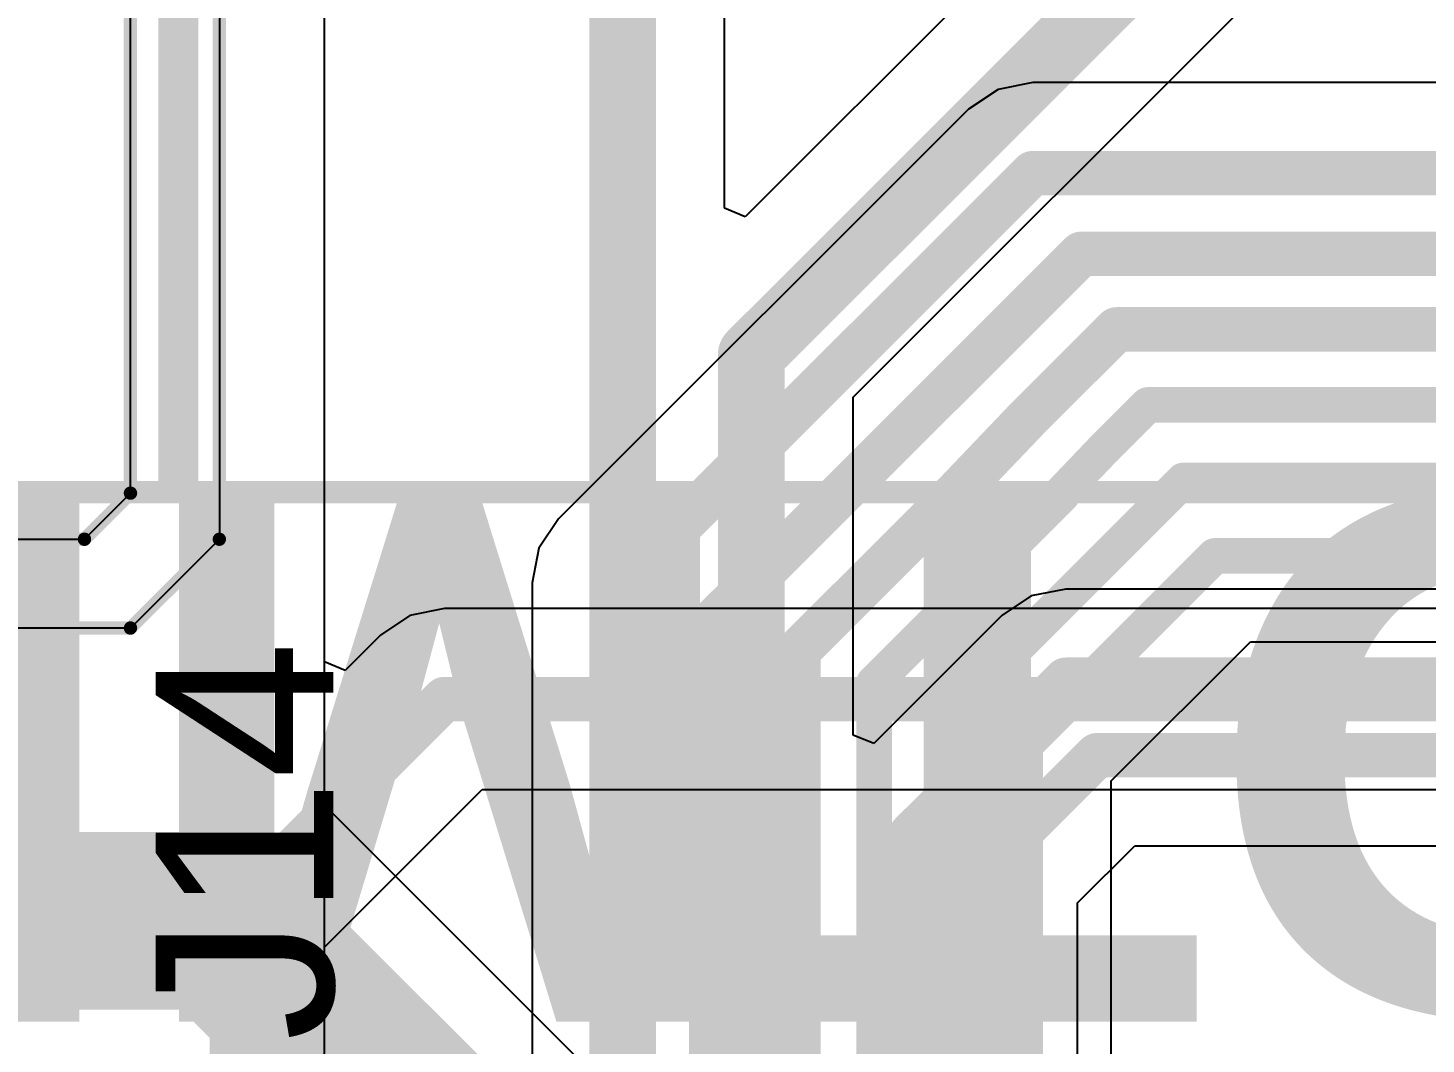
# Model space of a CAD drawing. Header units: inches. Extents: x -21 to 276, y -5 to 220.
# Drawn here: x 50.22 to 58.21, y 80.09 to 85.91 of the extents above; entities that cross this region are included whole.
import ezdxf

# ---------------------------------------------------------------- set-up
doc = ezdxf.new("R2010")
doc.units = ezdxf.units.IN
for name, color, linetype in [('Board_Outline', 216, 'Continuous'), ('Bottom Layer', 5, 'Continuous'), ('Ground', 16, 'Continuous'), ('Multi-Layer', 9, 'Continuous'), ('Power + Signal', 76, 'Continuous'), ('Top Layer', 1, 'Continuous'), ('Top Overlay', 2, 'Continuous')]:
    doc.layers.add(name, color=color, linetype=linetype)
doc.styles.add('Arial', font='', dxfattribs={"height": 0.2})
doc.styles.add('Arial_Bold', font='', dxfattribs={"height": 0.2})
doc.styles.get('Arial').set_extended_font_data('Arial')
doc.styles.get('Arial_Bold').set_extended_font_data('Arial', bold=True)

# ---------------------------------------------------------------- blocks, each defined once
blk = doc.blocks.new('DB128L_5_08_3P_BK_S_137')
at = {"layer": 'Top Overlay'}
for points in [[(-7.6708, 5.1308, 0.127, 0.127, 0), (-7.6708, -5.08, 0.127, 0.127, 0)], [(7.6708, 5.1308, 0.127, 0.127, 0), (-7.6708, 5.1308, 0.127, 0.127, 0)]]:
    blk.add_lwpolyline(points, format="xyseb", dxfattribs=at)
blk.add_lwpolyline([(-7.7025, 5.1308, 0.0635, 0.0635, 1), (-7.6391, 5.1308, 0.0635, 0.0635, 1)], format="xyseb", close=True, dxfattribs=at)
blk.add_lwpolyline([(-7.7025, 5.1308, 0.0635, 0.0635, 1), (-7.6391, 5.1308, 0.0635, 0.0635, 1)], format="xyseb", close=True, dxfattribs=at)
blk = doc.blocks.new('DB128L_5_08_2P_BK_S_199')
at = {"layer": 'Top Overlay'}
for points in [[(5.1308, 5.1308, 0.127, 0.127, 0), (-5.1308, 5.1308, 0.127, 0.127, 0)], [(5.1308, 5.1308, 0.127, 0.127, 0), (5.1308, -5.08, 0.127, 0.127, 0)]]:
    blk.add_lwpolyline(points, format="xyseb", dxfattribs=at)
blk.add_lwpolyline([(5.0991, 5.1308, 0.0635, 0.0635, 1), (5.1626, 5.1308, 0.0635, 0.0635, 1)], format="xyseb", close=True, dxfattribs=at)
blk.add_lwpolyline([(5.0991, 5.1308, 0.0635, 0.0635, 1), (5.1626, 5.1308, 0.0635, 0.0635, 1)], format="xyseb", close=True, dxfattribs=at)

msp = doc.modelspace()

# ---------------------------------------------------------------- linework, layer by layer
at = {"layer": 'Board_Outline'}
for points in [[(50.8088, 83.2451, 0.0762, 0.0762, 0), (50.8088, 89.8798, 0.0762, 0.0762, 0)], [(51.3168, 82.9813, 0.0762, 0.0762, 0), (51.3168, 89.8798, 0.0762, 0.0762, 0)], [(50.546, 82.9818, 0.0762, 0.0762, 0), (50.8093, 83.2451, 0.0762, 0.0762, 0)], [(46.9446, 82.9812, 0.0762, 0.0762, 0), (50.546, 82.9812, 0.0762, 0.0762, 0)], [(50.8093, 82.4738, 0.0762, 0.0762, 0), (51.3168, 82.9813, 0.0762, 0.0762, 0)], [(47.2079, 82.4732, 0.0762, 0.0762, 0), (50.8088, 82.4732, 0.0762, 0.0762, 0)]]:
    msp.add_lwpolyline(points, format="xyseb", dxfattribs=at)
for points in [[(50.7897, 83.2451, 0.0381, 0.0381, 1), (50.8278, 83.2451, 0.0381, 0.0381, 1)], [(50.7902, 83.2451, 0.0381, 0.0381, 1), (50.8283, 83.2451, 0.0381, 0.0381, 1)], [(50.5269, 82.9818, 0.0381, 0.0381, 1), (50.565, 82.9818, 0.0381, 0.0381, 1)], [(50.5269, 82.9812, 0.0381, 0.0381, 1), (50.565, 82.9812, 0.0381, 0.0381, 1)], [(51.2977, 82.9813, 0.0381, 0.0381, 1), (51.3358, 82.9813, 0.0381, 0.0381, 1)], [(51.2977, 82.9813, 0.0381, 0.0381, 1), (51.3358, 82.9813, 0.0381, 0.0381, 1)], [(50.7897, 82.4732, 0.0381, 0.0381, 1), (50.8278, 82.4732, 0.0381, 0.0381, 1)], [(50.7902, 82.4738, 0.0381, 0.0381, 1), (50.8283, 82.4738, 0.0381, 0.0381, 1)]]:
    msp.add_lwpolyline(points, format="xyseb", close=True, dxfattribs=at)
at = {"layer": 'Bottom Layer'}
for p, q in [((51.9176, 81.4548), (51.9176, 87.3171)), ((51.9449, 81.4338), (51.9176, 81.4548)), ((53.8372, 79.5415), (51.9449, 81.4338))]:
    msp.add_line(p, q, dxfattribs=at)
for points in [[(48.494, 80.7998, 1.016, 1.016, 0), (51.3108, 80.7998, 1.016, 1.016, 0)], [(51.3108, 80.7998, 1.016, 1.016, 0), (53.2031, 78.9075, 1.016, 1.016, 0)]]:
    msp.add_lwpolyline(points, format="xyseb", dxfattribs=at)
msp.add_lwpolyline([(51.0568, 80.7998, 0.508, 0.508, 1), (51.5648, 80.7998, 0.508, 0.508, 1)], format="xyseb", close=True, dxfattribs=at)
msp.add_lwpolyline([(51.0568, 80.7998, 0.508, 0.508, 1), (51.5648, 80.7998, 0.508, 0.508, 1)], format="xyseb", close=True, dxfattribs=at)
at = {"layer": 'Ground'}
for p, q in [((51.9176, 78.89), (51.9176, 87.3171)), ((55.9648, 85.5931), (55.7666, 85.5536)), ((88.2271, 85.5931), (55.9648, 85.5931)), ((55.7666, 85.5536), (55.5986, 85.4414)), ((55.5986, 85.4414), (53.2553, 83.0981)), ((53.2553, 83.0981), (53.1431, 82.9301)), ((53.1431, 82.9301), (53.1036, 82.7319)), ((53.1036, 82.7319), (53.1036, 79.9101)), ((56.4138, 81.5995), (57.2086, 82.3943)), ((57.2086, 82.3943), (86.2181, 82.3943)), ((56.4138, 77.6341), (56.4138, 81.5995))]:
    msp.add_line(p, q, dxfattribs=at)
for points in [[(53.6216, 82.7319, 0.254, 0.254, 0), (55.9648, 85.0751, 0.254, 0.254, 0)], [(55.9648, 85.0751, 0.254, 0.254, 0), (88.2271, 85.0751, 0.254, 0.254, 0)], [(54.1274, 82.4994, 0.254, 0.254, 0), (56.2415, 84.6135, 0.254, 0.254, 0)], [(56.2415, 84.6135, 0.254, 0.254, 0), (87.6239, 84.6135, 0.254, 0.254, 0)], [(55.9365, 83.6744, 0.254, 0.254, 0), (56.4439, 84.1817, 0.254, 0.254, 0)], [(56.4439, 84.1817, 0.254, 0.254, 0), (86.7789, 84.1817, 0.254, 0.254, 0)], [(56.3682, 83.4954, 0.2032, 0.2032, 0), (56.6228, 83.7499, 0.2032, 0.2032, 0)], [(56.6228, 83.7499, 0.2032, 0.2032, 0), (86.6359, 83.7499, 0.2032, 0.2032, 0)], [(55.5337, 83.2525, 0.254, 0.254, 0), (55.9324, 83.6702, 0.254, 0.254, 0)], [(55.9324, 83.6702, 0.254, 0.254, 0), (55.9365, 83.6744, 0.254, 0.254, 0)], [(56.1338, 83.2504, 0.2032, 0.2032, 0), (56.3643, 83.4914, 0.2032, 0.2032, 0)], [(56.3643, 83.4914, 0.2032, 0.2032, 0), (56.3682, 83.4954, 0.2032, 0.2032, 0)], [(55.49, 81.9822, 0.2032, 0.2032, 0), (56.8259, 83.3181, 0.2032, 0.2032, 0)], [(56.8259, 83.3181, 0.2032, 0.2032, 0), (86.5289, 83.3181, 0.2032, 0.2032, 0)], [(54.6264, 82.3451, 0.254, 0.254, 0), (55.5296, 83.2483, 0.254, 0.254, 0)], [(55.0582, 82.161, 0.2032, 0.2032, 0), (56.1338, 83.2367, 0.2032, 0.2032, 0)], [(55.5296, 83.2483, 0.254, 0.254, 0), (55.5337, 83.2525, 0.254, 0.254, 0)], [(56.1338, 83.2367, 0.2032, 0.2032, 0), (56.1338, 83.2504, 0.2032, 0.2032, 0)], [(55.9218, 81.8033, 0.2032, 0.2032, 0), (57.0048, 82.8863, 0.2032, 0.2032, 0)], [(57.0048, 82.8863, 0.2032, 0.2032, 0), (86.4219, 82.8863, 0.2032, 0.2032, 0)], [(53.6216, 79.6956, 0.254, 0.254, 0), (53.6216, 82.7319, 0.254, 0.254, 0)], [(54.1274, 78.0361, 0.254, 0.254, 0), (54.1274, 82.4994, 0.254, 0.254, 0)], [(54.6264, 77.8692, 0.254, 0.254, 0), (54.6264, 82.3451, 0.254, 0.254, 0)], [(55.0582, 58.9991, 0.2032, 0.2032, 0), (55.0582, 82.161, 0.2032, 0.2032, 0)], [(55.49, 59.178, 0.2032, 0.2032, 0), (55.49, 81.9822, 0.2032, 0.2032, 0)], [(55.9218, 59.6222, 0.2032, 0.2032, 0), (55.9218, 81.8033, 0.2032, 0.2032, 0)]]:
    msp.add_lwpolyline(points, format="xyseb", dxfattribs=at)
for points in [[(55.9013, 85.0751, 0.127, 0.127, 1), (56.0283, 85.0751, 0.127, 0.127, 1)], [(55.9013, 85.0751, 0.127, 0.127, 1), (56.0283, 85.0751, 0.127, 0.127, 1)], [(56.178, 84.6135, 0.127, 0.127, 1), (56.305, 84.6135, 0.127, 0.127, 1)], [(56.178, 84.6135, 0.127, 0.127, 1), (56.305, 84.6135, 0.127, 0.127, 1)], [(56.3804, 84.1817, 0.127, 0.127, 1), (56.5074, 84.1817, 0.127, 0.127, 1)], [(56.3804, 84.1817, 0.127, 0.127, 1), (56.5074, 84.1817, 0.127, 0.127, 1)], [(56.572, 83.7499, 0.1016, 0.1016, 1), (56.6736, 83.7499, 0.1016, 0.1016, 1)], [(56.572, 83.7499, 0.1016, 0.1016, 1), (56.6736, 83.7499, 0.1016, 0.1016, 1)], [(55.8689, 83.6702, 0.127, 0.127, 1), (55.9959, 83.6702, 0.127, 0.127, 1)], [(55.8689, 83.6702, 0.127, 0.127, 1), (55.9959, 83.6702, 0.127, 0.127, 1)], [(55.873, 83.6744, 0.127, 0.127, 1), (56, 83.6744, 0.127, 0.127, 1)], [(55.873, 83.6744, 0.127, 0.127, 1), (56, 83.6744, 0.127, 0.127, 1)], [(56.3135, 83.4914, 0.1016, 0.1016, 1), (56.4151, 83.4914, 0.1016, 0.1016, 1)], [(56.3135, 83.4914, 0.1016, 0.1016, 1), (56.4151, 83.4914, 0.1016, 0.1016, 1)], [(56.3174, 83.4954, 0.1016, 0.1016, 1), (56.419, 83.4954, 0.1016, 0.1016, 1)], [(56.3174, 83.4954, 0.1016, 0.1016, 1), (56.419, 83.4954, 0.1016, 0.1016, 1)], [(56.7751, 83.3181, 0.1016, 0.1016, 1), (56.8767, 83.3181, 0.1016, 0.1016, 1)], [(56.7751, 83.3181, 0.1016, 0.1016, 1), (56.8767, 83.3181, 0.1016, 0.1016, 1)], [(55.4661, 83.2483, 0.127, 0.127, 1), (55.5931, 83.2483, 0.127, 0.127, 1)], [(55.4661, 83.2483, 0.127, 0.127, 1), (55.5931, 83.2483, 0.127, 0.127, 1)], [(55.4702, 83.2525, 0.127, 0.127, 1), (55.5972, 83.2525, 0.127, 0.127, 1)], [(55.4702, 83.2525, 0.127, 0.127, 1), (55.5972, 83.2525, 0.127, 0.127, 1)], [(56.083, 83.2504, 0.1016, 0.1016, 1), (56.1846, 83.2504, 0.1016, 0.1016, 1)], [(56.083, 83.2504, 0.1016, 0.1016, 1), (56.1846, 83.2504, 0.1016, 0.1016, 1)], [(56.083, 83.2367, 0.1016, 0.1016, 1), (56.1846, 83.2367, 0.1016, 0.1016, 1)], [(56.083, 83.2367, 0.1016, 0.1016, 1), (56.1846, 83.2367, 0.1016, 0.1016, 1)], [(56.954, 82.8863, 0.1016, 0.1016, 1), (57.0556, 82.8863, 0.1016, 0.1016, 1)], [(56.954, 82.8863, 0.1016, 0.1016, 1), (57.0556, 82.8863, 0.1016, 0.1016, 1)], [(53.5581, 82.7319, 0.127, 0.127, 1), (53.6851, 82.7319, 0.127, 0.127, 1)], [(53.5581, 82.7319, 0.127, 0.127, 1), (53.6851, 82.7319, 0.127, 0.127, 1)], [(54.0639, 82.4994, 0.127, 0.127, 1), (54.1909, 82.4994, 0.127, 0.127, 1)], [(54.0639, 82.4994, 0.127, 0.127, 1), (54.1909, 82.4994, 0.127, 0.127, 1)], [(54.5629, 82.3451, 0.127, 0.127, 1), (54.6899, 82.3451, 0.127, 0.127, 1)], [(54.5629, 82.3451, 0.127, 0.127, 1), (54.6899, 82.3451, 0.127, 0.127, 1)], [(55.0074, 82.161, 0.1016, 0.1016, 1), (55.109, 82.161, 0.1016, 0.1016, 1)], [(55.0074, 82.161, 0.1016, 0.1016, 1), (55.109, 82.161, 0.1016, 0.1016, 1)], [(55.4392, 81.9822, 0.1016, 0.1016, 1), (55.5408, 81.9822, 0.1016, 0.1016, 1)], [(55.4392, 81.9822, 0.1016, 0.1016, 1), (55.5408, 81.9822, 0.1016, 0.1016, 1)], [(55.871, 81.8033, 0.1016, 0.1016, 1), (55.9726, 81.8033, 0.1016, 0.1016, 1)], [(55.871, 81.8033, 0.1016, 0.1016, 1), (55.9726, 81.8033, 0.1016, 0.1016, 1)]]:
    msp.add_lwpolyline(points, format="xyseb", close=True, dxfattribs=at)
at = {"layer": 'Multi-Layer'}
for p, q in [((50.8088, 83.2451), (50.8088, 89.8798)), ((51.3168, 89.8798), (51.3168, 82.9813)), ((50.546, 82.9818), (50.8093, 83.2451)), ((50.8093, 83.2451), (50.8088, 83.2451)), ((46.9446, 82.9812), (50.546, 82.9812)), ((50.546, 82.9812), (50.546, 82.9818)), ((51.3168, 82.9813), (50.8093, 82.4738)), ((50.8088, 82.4732), (47.2079, 82.4732)), ((50.8093, 82.4738), (50.8088, 82.4732))]:
    msp.add_line(p, q, dxfattribs=at)
at = {"layer": 'Power + Signal'}
for p, q in [((56.8206, 87.3243), (54.3216, 84.8253)), ((54.2043, 84.8739), (54.2043, 86.5866)), ((54.9387, 83.7943), (57.6446, 86.5002)), ((54.3216, 84.8253), (54.2043, 84.8739)), ((54.9387, 81.8615), (54.9387, 83.7943)), ((56.154, 82.6963), (55.9557, 82.6569)), ((87.3364, 82.6963), (56.154, 82.6963)), ((55.9557, 82.6569), (55.7877, 82.5446)), ((55.7877, 82.5446), (55.056, 81.8129)), ((55.056, 81.8129), (54.9387, 81.8615)), ((56.2202, 80.9014), (56.5474, 81.2286)), ((56.5474, 81.2286), (72.7501, 81.2286)), ((56.2202, 77.5291), (56.2202, 80.9014))]:
    msp.add_line(p, q, dxfattribs=at)
for points in [[(53.6216, 77.126, 0.381, 0.381, 0), (53.6216, 88.3812, 0.381, 0.381, 0)], [(54.356, 84.0356, 0.381, 0.381, 0), (58.7016, 88.3812, 0.381, 0.381, 0)], [(54.356, 76.9882, 0.381, 0.381, 0), (54.356, 84.0356, 0.381, 0.381, 0)], [(55.2704, 81.2948, 0.254, 0.254, 0), (56.154, 82.1783, 0.254, 0.254, 0)], [(56.154, 82.1783, 0.254, 0.254, 0), (87.3364, 82.1783, 0.254, 0.254, 0)], [(55.7022, 81.1159, 0.254, 0.254, 0), (56.3328, 81.7465, 0.254, 0.254, 0)], [(56.3328, 81.7465, 0.254, 0.254, 0), (87.1575, 81.7465, 0.254, 0.254, 0)], [(55.2704, 62.7534, 0.254, 0.254, 0), (55.2704, 81.2948, 0.254, 0.254, 0)], [(55.7022, 73.7455, 0.254, 0.254, 0), (55.7022, 81.1159, 0.254, 0.254, 0)]]:
    msp.add_lwpolyline(points, format="xyseb", dxfattribs=at)
for points in [[(54.2607, 84.0356, 0.1905, 0.1905, 1), (54.4512, 84.0356, 0.1905, 0.1905, 1)], [(54.2607, 84.0356, 0.1905, 0.1905, 1), (54.4512, 84.0356, 0.1905, 0.1905, 1)], [(56.0905, 82.1783, 0.127, 0.127, 1), (56.2175, 82.1783, 0.127, 0.127, 1)], [(56.0905, 82.1783, 0.127, 0.127, 1), (56.2175, 82.1783, 0.127, 0.127, 1)], [(56.2693, 81.7465, 0.127, 0.127, 1), (56.3963, 81.7465, 0.127, 0.127, 1)], [(56.2693, 81.7465, 0.127, 0.127, 1), (56.3963, 81.7465, 0.127, 0.127, 1)], [(55.2069, 81.2948, 0.127, 0.127, 1), (55.3339, 81.2948, 0.127, 0.127, 1)], [(55.2069, 81.2948, 0.127, 0.127, 1), (55.3339, 81.2948, 0.127, 0.127, 1)], [(55.6387, 81.1159, 0.127, 0.127, 1), (55.7657, 81.1159, 0.127, 0.127, 1)], [(55.6387, 81.1159, 0.127, 0.127, 1), (55.7657, 81.1159, 0.127, 0.127, 1)]]:
    msp.add_lwpolyline(points, format="xyseb", close=True, dxfattribs=at)
at = {"layer": 'Top Layer'}
for p, q in [((51.9176, 82.28), (51.9176, 87.3171)), ((52.4052, 82.5459), (52.2372, 82.4336)), ((52.6034, 82.5854), (52.4052, 82.5459)), ((89.2194, 82.5854), (52.6034, 82.5854)), ((52.2372, 82.4336), (52.0349, 82.2314)), ((52.0349, 82.2314), (51.9176, 82.28)), ((51.9176, 80.6491), (52.8179, 81.5494)), ((52.8179, 81.5494), (85.8998, 81.5494)), ((51.9176, 80.0512), (51.9176, 80.6491))]:
    msp.add_line(p, q, dxfattribs=at)
for points in [[(51.3892, 80.8532, 0.254, 0.254, 0), (52.6034, 82.0674, 0.254, 0.254, 0)], [(52.6034, 82.0674, 0.254, 0.254, 0), (89.6646, 82.0674, 0.254, 0.254, 0)], [(51.3892, 77.198, 0.254, 0.254, 0), (51.3892, 80.8532, 0.254, 0.254, 0)]]:
    msp.add_lwpolyline(points, format="xyseb", dxfattribs=at)
for points in [[(52.5399, 82.0674, 0.127, 0.127, 1), (52.6669, 82.0674, 0.127, 0.127, 1)], [(52.5399, 82.0674, 0.127, 0.127, 1), (52.6669, 82.0674, 0.127, 0.127, 1)], [(51.3257, 80.8532, 0.127, 0.127, 1), (51.4527, 80.8532, 0.127, 0.127, 1)], [(51.3257, 80.8532, 0.127, 0.127, 1), (51.4527, 80.8532, 0.127, 0.127, 1)]]:
    msp.add_lwpolyline(points, format="xyseb", close=True, dxfattribs=at)

# ---------------------------------------------------------------- block references
at = {"rotation": 180}
for name, p in [('DB128L_5_08_3P_BK_S_137', (43.4616, 88.3812)), ('DB128L_5_08_2P_BK_S_199', (56.1616, 88.3812))]:
    msp.add_blockref(name, p, dxfattribs=at)

# ---------------------------------------------------------------- texts
at = {"layer": 'Top Overlay'}
for s, height, rotation, style, p in [('DTMF', 3.048, 180, 'Arial_Bold', (60.024, 83.2714)), ('J14', 1.016, 90, 'Arial', (51.9682, 80.112))]:
    msp.add_text(s, height=height, rotation=rotation, dxfattribs=dict(at, style=style)).set_placement(p)

doc.saveas('drawing.dxf')
